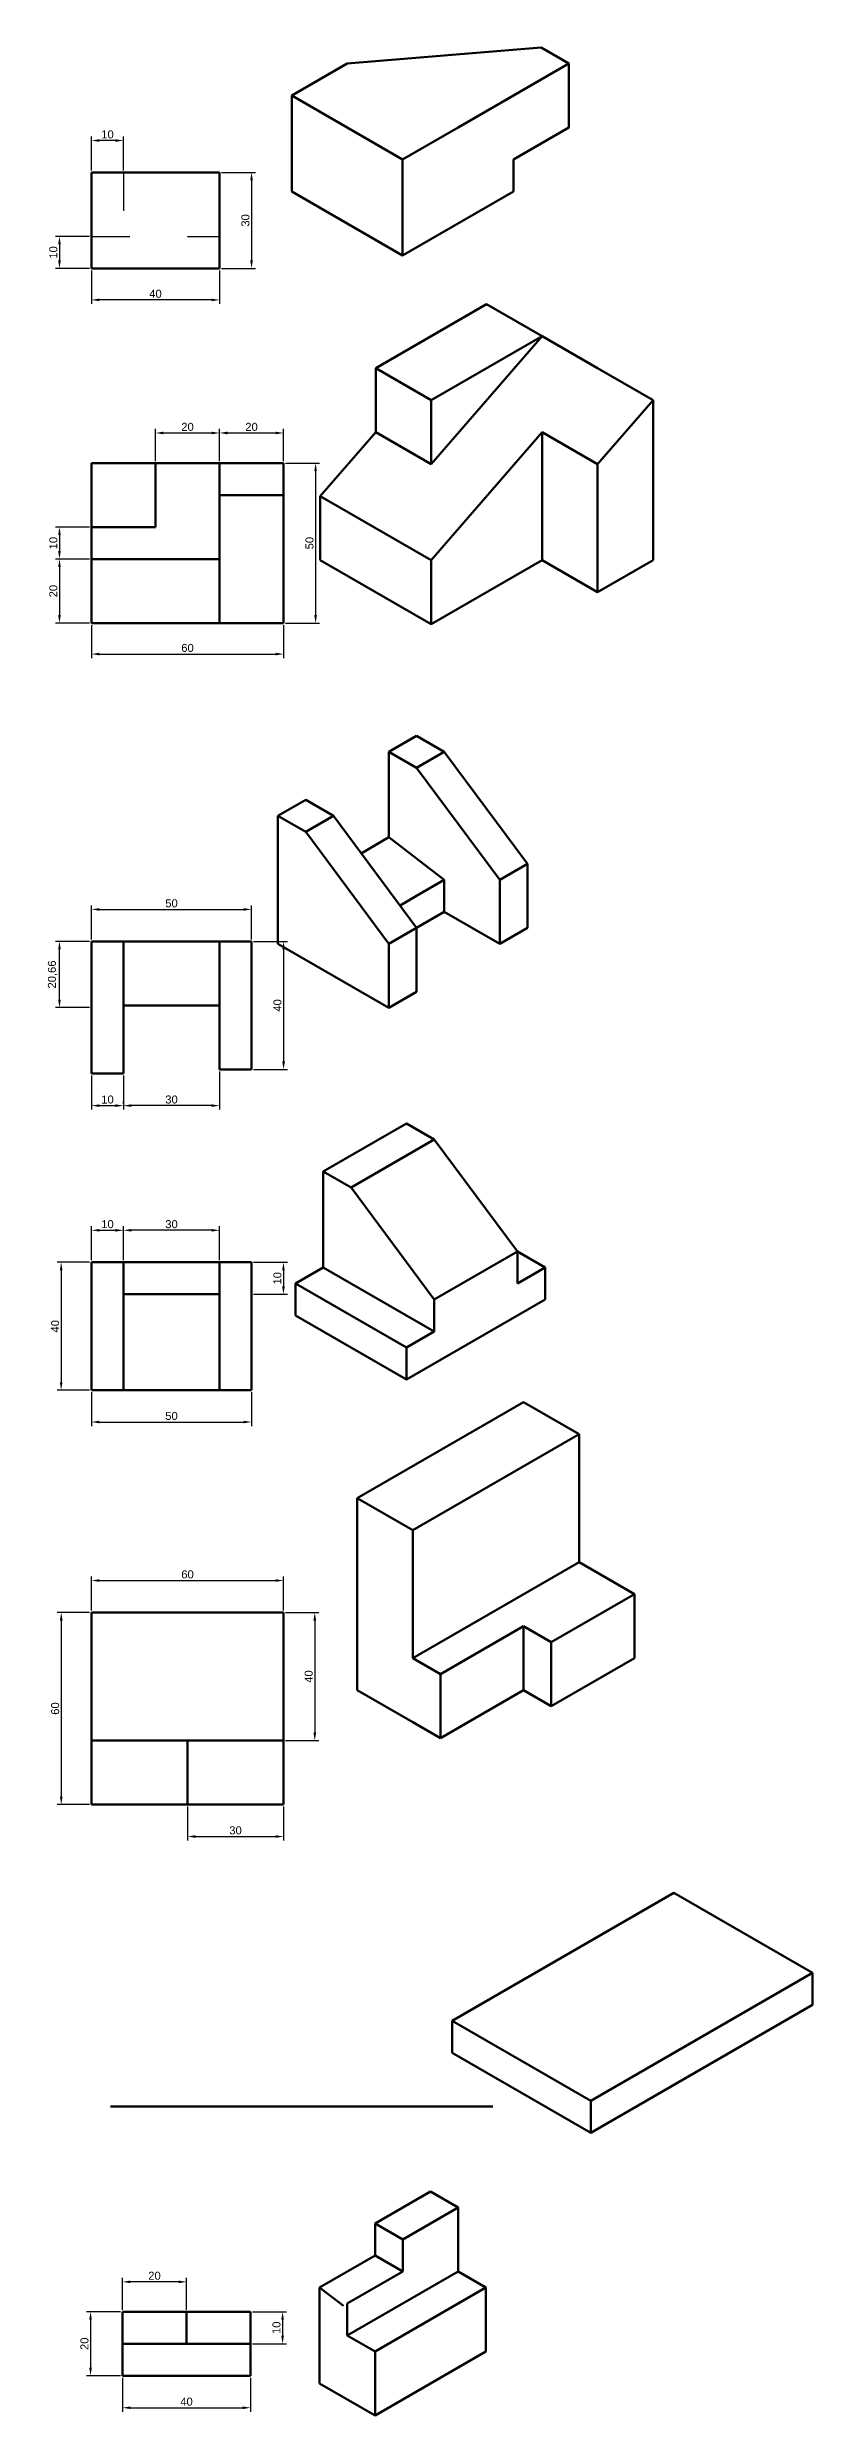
# Model space of a CAD drawing. Header units: millimetres. Extents: x 36 to 362, y 44 to 1470.
# Drawn here: x 36 to 275, y 730 to 1470 of the extents above; entities that cross this region are included whole.
import ezdxf

# ---------------------------------------------------------------- set-up
doc = ezdxf.new("R2010")
doc.units = ezdxf.units.MM
doc.linetypes.add('ACAD_ISO03W100', pattern=[30, 12, -18])
doc.layers.get('0').update_dxf_attribs({"lineweight": 50})
doc.layers.add('cota', color=5, linetype='Continuous', lineweight=25)
doc.layers.add('oculto', color=3, linetype='ACAD_ISO03W100', lineweight=25, plot=False)
doc.styles.get("Standard").update_dxf_attribs({"font": 'arial.ttf'})
doc.dimstyles.new('ISO-25', dxfattribs={"dimtxt": 2.5, "dimasz": 2.5, "dimexe": 1.25, "dimexo": 0.625, "dimtad": 1, "dimtxsty": 'Standard', "dimcen": 2.5, "dimadec": 0, "dimazin": 0, "dimtfac": 1, "dimtmove": 0, "dimatfit": 3, "dimfxl": 1, "dimarcsym": 0})

# ---------------------------------------------------------------- blocks, each defined once
blk = doc.blocks.new('*D36')
at = {"layer": 'cota', "color": 0, "lineweight": -2, "transparency": 16777216}
for p, q in [((58.8, 762.62), (48.2, 762.62)), ((49.45, 760.12), (49.45, 745.12)), ((58.8, 742.62), (48.2, 742.62))]:
    blk.add_line(p, q, dxfattribs=at)
at = {"layer": 'cota', "color": 0, "transparency": 16777216}
for points in [[(49.03, 760.12), (49.86, 760.12), (49.45, 762.62)], [(49.03, 745.12), (49.86, 745.12), (49.45, 742.62)]]:
    blk.add_solid(points, dxfattribs=at)
at = {"layer": 'defpoints', "color": 0, "transparency": 16777216}
for p in [(59.42, 762.62), (49.45, 742.62), (59.42, 742.62)]:
    blk.add_point(p, dxfattribs=at)
at = {"layer": 'cota', "color": 0, "transparency": 16777216, "insert": (47.55, 752.62), "char_height": 2.5, "attachment_point": 5, "rotation": 90}
blk.add_mtext('20', dxfattribs=at)
blk = doc.blocks.new('*D37')
at = {"layer": 'cota', "color": 0, "lineweight": -2, "transparency": 16777216}
for p, q in [((100.05, 762.62), (110.67, 762.62)), ((109.42, 760.12), (109.42, 755.12)), ((100.05, 752.62), (110.67, 752.62))]:
    blk.add_line(p, q, dxfattribs=at)
at = {"layer": 'cota', "color": 0, "transparency": 16777216}
for points in [[(109.01, 760.12), (109.84, 760.12), (109.42, 762.62)], [(109.01, 755.12), (109.84, 755.12), (109.42, 752.62)]]:
    blk.add_solid(points, dxfattribs=at)
at = {"layer": 'defpoints', "color": 0, "transparency": 16777216}
for p in [(99.42, 762.62), (99.42, 752.62), (109.42, 752.62)]:
    blk.add_point(p, dxfattribs=at)
at = {"layer": 'cota', "color": 0, "transparency": 16777216, "insert": (107.52, 757.62), "char_height": 2.5, "attachment_point": 5, "rotation": 90}
blk.add_mtext('10', dxfattribs=at)
blk = doc.blocks.new('*D38')
at = {"layer": 'cota', "color": 0, "lineweight": -2, "transparency": 16777216}
for p, q in [((59.42, 741.99), (59.42, 731.37)), ((99.42, 741.99), (99.42, 731.37)), ((61.92, 732.62), (96.92, 732.62))]:
    blk.add_line(p, q, dxfattribs=at)
at = {"layer": 'cota', "color": 0, "transparency": 16777216}
for points in [[(61.92, 733.04), (61.92, 732.2), (59.42, 732.62)], [(96.92, 733.04), (96.92, 732.2), (99.42, 732.62)]]:
    blk.add_solid(points, dxfattribs=at)
at = {"layer": 'defpoints', "color": 0, "transparency": 16777216}
for p in [(59.42, 742.62), (99.42, 742.62), (99.42, 732.62)]:
    blk.add_point(p, dxfattribs=at)
at = {"layer": 'cota', "color": 0, "transparency": 16777216, "insert": (79.42, 734.52), "char_height": 2.5, "attachment_point": 5}
blk.add_mtext('40', dxfattribs=at)
blk = doc.blocks.new('*D39')
at = {"layer": 'cota', "color": 0, "lineweight": -2, "transparency": 16777216}
for p, q in [((59.42, 763.24), (59.42, 773.21)), ((76.92, 771.96), (61.92, 771.96)), ((79.42, 763.24), (79.42, 773.21))]:
    blk.add_line(p, q, dxfattribs=at)
at = {"layer": 'cota', "color": 0, "transparency": 16777216}
for points in [[(61.92, 772.38), (61.92, 771.55), (59.42, 771.96)], [(76.92, 772.38), (76.92, 771.55), (79.42, 771.96)]]:
    blk.add_solid(points, dxfattribs=at)
at = {"layer": 'defpoints', "color": 0, "transparency": 16777216}
for p in [(59.42, 771.96), (59.42, 762.62), (79.42, 762.62)]:
    blk.add_point(p, dxfattribs=at)
at = {"layer": 'cota', "color": 0, "transparency": 16777216, "insert": (69.42, 773.86), "char_height": 2.5, "attachment_point": 5}
blk.add_mtext('20', dxfattribs=at)
blk = doc.blocks.new('*D40')
at = {"layer": 'cota', "color": 0, "lineweight": -2, "transparency": 16777216}
for p, q in [((49.11, 981.12), (39.05, 981.12)), ((40.3, 978.62), (40.3, 923.62)), ((49.11, 921.12), (39.05, 921.12))]:
    blk.add_line(p, q, dxfattribs=at)
at = {"layer": 'cota', "color": 0, "transparency": 16777216}
for points in [[(39.88, 978.62), (40.71, 978.62), (40.3, 981.12)], [(39.88, 923.62), (40.71, 923.62), (40.3, 921.12)]]:
    blk.add_solid(points, dxfattribs=at)
at = {"layer": 'defpoints', "color": 0, "transparency": 16777216}
for p in [(49.73, 981.12), (40.3, 921.12), (49.73, 921.12)]:
    blk.add_point(p, dxfattribs=at)
at = {"layer": 'cota', "color": 0, "transparency": 16777216, "insert": (38.4, 951.12), "char_height": 2.5, "attachment_point": 5, "rotation": 90}
blk.add_mtext('60', dxfattribs=at)
blk = doc.blocks.new('*D41')
at = {"layer": 'cota', "color": 0, "lineweight": -2, "transparency": 16777216}
for p, q in [((49.73, 981.75), (49.73, 992.37)), ((109.73, 981.75), (109.73, 992.37)), ((52.23, 991.12), (107.23, 991.12))]:
    blk.add_line(p, q, dxfattribs=at)
at = {"layer": 'cota', "color": 0, "transparency": 16777216}
for points in [[(52.23, 991.54), (52.23, 990.71), (49.73, 991.12)], [(107.23, 991.54), (107.23, 990.71), (109.73, 991.12)]]:
    blk.add_solid(points, dxfattribs=at)
at = {"layer": 'defpoints', "color": 0, "transparency": 16777216}
for p in [(109.73, 991.12), (49.73, 981.12), (109.73, 981.12)]:
    blk.add_point(p, dxfattribs=at)
at = {"layer": 'cota', "color": 0, "transparency": 16777216, "insert": (79.73, 993.03), "char_height": 2.5, "attachment_point": 5}
blk.add_mtext('60', dxfattribs=at)
blk = doc.blocks.new('*D42')
at = {"layer": 'cota', "color": 0, "lineweight": -2, "transparency": 16777216}
for p, q in [((110.36, 981.12), (120.73, 981.12)), ((119.48, 978.62), (119.48, 943.62)), ((110.36, 941.12), (120.73, 941.12))]:
    blk.add_line(p, q, dxfattribs=at)
at = {"layer": 'cota', "color": 0, "transparency": 16777216}
for points in [[(119.06, 978.62), (119.9, 978.62), (119.48, 981.12)], [(119.06, 943.62), (119.9, 943.62), (119.48, 941.12)]]:
    blk.add_solid(points, dxfattribs=at)
at = {"layer": 'defpoints', "color": 0, "transparency": 16777216}
for p in [(109.73, 981.12), (109.73, 941.12), (119.48, 941.12)]:
    blk.add_point(p, dxfattribs=at)
at = {"layer": 'cota', "color": 0, "transparency": 16777216, "insert": (117.58, 961.12), "char_height": 2.5, "attachment_point": 5, "rotation": 90}
blk.add_mtext('40', dxfattribs=at)
blk = doc.blocks.new('*D43')
at = {"layer": 'cota', "color": 0, "lineweight": -2, "transparency": 16777216}
for p, q in [((79.73, 920.5), (79.73, 909.87)), ((109.73, 920.5), (109.73, 909.87)), ((82.23, 911.12), (107.23, 911.12))]:
    blk.add_line(p, q, dxfattribs=at)
at = {"layer": 'cota', "color": 0, "transparency": 16777216}
for points in [[(82.23, 911.54), (82.23, 910.71), (79.73, 911.12)], [(107.23, 911.54), (107.23, 910.71), (109.73, 911.12)]]:
    blk.add_solid(points, dxfattribs=at)
at = {"layer": 'defpoints', "color": 0, "transparency": 16777216}
for p in [(79.73, 921.12), (109.73, 921.12), (109.73, 911.12)]:
    blk.add_point(p, dxfattribs=at)
at = {"layer": 'cota', "color": 0, "transparency": 16777216, "insert": (94.73, 913.03), "char_height": 2.5, "attachment_point": 5}
blk.add_mtext('30', dxfattribs=at)
blk = doc.blocks.new('*D44')
at = {"layer": 'cota', "color": 0, "lineweight": -2, "transparency": 16777216}
for p, q in [((49.11, 1090.57), (39.01, 1090.57)), ((40.26, 1088.07), (40.26, 1053.07)), ((49.11, 1050.57), (39.01, 1050.57))]:
    blk.add_line(p, q, dxfattribs=at)
at = {"layer": 'cota', "color": 0, "transparency": 16777216}
for points in [[(39.85, 1088.07), (40.68, 1088.07), (40.26, 1090.57)], [(39.85, 1053.07), (40.68, 1053.07), (40.26, 1050.57)]]:
    blk.add_solid(points, dxfattribs=at)
at = {"layer": 'defpoints', "color": 0, "transparency": 16777216}
for p in [(49.73, 1090.57), (40.26, 1050.57), (49.73, 1050.57)]:
    blk.add_point(p, dxfattribs=at)
at = {"layer": 'cota', "color": 0, "transparency": 16777216, "insert": (38.36, 1070.57), "char_height": 2.5, "attachment_point": 5, "rotation": 90}
blk.add_mtext('40', dxfattribs=at)
blk = doc.blocks.new('*D45')
at = {"layer": 'cota', "color": 0, "lineweight": -2, "transparency": 16777216}
for p, q in [((100.36, 1090.57), (110.95, 1090.57)), ((109.7, 1088.07), (109.7, 1083.07)), ((100.36, 1080.57), (110.95, 1080.57))]:
    blk.add_line(p, q, dxfattribs=at)
at = {"layer": 'cota', "color": 0, "transparency": 16777216}
for points in [[(109.28, 1088.07), (110.11, 1088.07), (109.7, 1090.57)], [(109.28, 1083.07), (110.11, 1083.07), (109.7, 1080.57)]]:
    blk.add_solid(points, dxfattribs=at)
at = {"layer": 'defpoints', "color": 0, "transparency": 16777216}
for p in [(99.73, 1090.57), (99.73, 1080.57), (109.7, 1080.57)]:
    blk.add_point(p, dxfattribs=at)
at = {"layer": 'cota', "color": 0, "transparency": 16777216, "insert": (107.8, 1085.57), "char_height": 2.5, "attachment_point": 5, "rotation": 90}
blk.add_mtext('10', dxfattribs=at)
blk = doc.blocks.new('*D46')
at = {"layer": 'cota', "color": 0, "lineweight": -2, "transparency": 16777216}
for p, q in [((49.73, 1049.95), (49.73, 1039.4)), ((99.73, 1049.95), (99.73, 1039.4)), ((52.23, 1040.65), (97.23, 1040.65))]:
    blk.add_line(p, q, dxfattribs=at)
at = {"layer": 'cota', "color": 0, "transparency": 16777216}
for points in [[(52.23, 1041.06), (52.23, 1040.23), (49.73, 1040.65)], [(97.23, 1041.06), (97.23, 1040.23), (99.73, 1040.65)]]:
    blk.add_solid(points, dxfattribs=at)
at = {"layer": 'defpoints', "color": 0, "transparency": 16777216}
for p in [(49.73, 1050.57), (99.73, 1050.57), (99.73, 1040.65)]:
    blk.add_point(p, dxfattribs=at)
at = {"layer": 'cota', "color": 0, "transparency": 16777216, "insert": (74.73, 1042.55), "char_height": 2.5, "attachment_point": 5}
blk.add_mtext('50', dxfattribs=at)
blk = doc.blocks.new('*D47')
at = {"layer": 'cota', "color": 0, "lineweight": -2, "transparency": 16777216}
for p, q in [((49.73, 1091.2), (49.73, 1101.82)), ((52.23, 1100.57), (57.23, 1100.57)), ((59.73, 1091.2), (59.73, 1101.82))]:
    blk.add_line(p, q, dxfattribs=at)
at = {"layer": 'cota', "color": 0, "transparency": 16777216}
for points in [[(52.23, 1100.98), (52.23, 1100.15), (49.73, 1100.57)], [(57.23, 1100.98), (57.23, 1100.15), (59.73, 1100.57)]]:
    blk.add_solid(points, dxfattribs=at)
at = {"layer": 'defpoints', "color": 0, "transparency": 16777216}
for p in [(59.73, 1100.57), (49.73, 1090.57), (59.73, 1090.57)]:
    blk.add_point(p, dxfattribs=at)
at = {"layer": 'cota', "color": 0, "transparency": 16777216, "insert": (54.73, 1102.47), "char_height": 2.5, "attachment_point": 5}
blk.add_mtext('10', dxfattribs=at)
blk = doc.blocks.new('*D48')
at = {"layer": 'cota', "color": 0, "lineweight": -2, "transparency": 16777216}
for p, q in [((59.73, 1101.19), (59.73, 1101.82)), ((87.23, 1100.57), (62.23, 1100.57)), ((89.73, 1091.2), (89.73, 1101.82))]:
    blk.add_line(p, q, dxfattribs=at)
at = {"layer": 'cota', "color": 0, "transparency": 16777216}
for points in [[(62.23, 1100.98), (62.23, 1100.15), (59.73, 1100.57)], [(87.23, 1100.98), (87.23, 1100.15), (89.73, 1100.57)]]:
    blk.add_solid(points, dxfattribs=at)
at = {"layer": 'defpoints', "color": 0, "transparency": 16777216}
for p in [(59.73, 1100.57), (59.73, 1100.57), (89.73, 1090.57)]:
    blk.add_point(p, dxfattribs=at)
at = {"layer": 'cota', "color": 0, "transparency": 16777216, "insert": (74.73, 1102.47), "char_height": 2.5, "attachment_point": 5}
blk.add_mtext('30', dxfattribs=at)
blk = doc.blocks.new('*D49')
at = {"layer": 'cota', "color": 0, "lineweight": -2, "transparency": 16777216}
for p, q in [((100.36, 1190.83), (110.98, 1190.83)), ((109.73, 1188.33), (109.73, 1153.33)), ((100.36, 1150.83), (110.98, 1150.83))]:
    blk.add_line(p, q, dxfattribs=at)
at = {"layer": 'cota', "color": 0, "transparency": 16777216}
for points in [[(109.32, 1188.33), (110.15, 1188.33), (109.73, 1190.83)], [(109.32, 1153.33), (110.15, 1153.33), (109.73, 1150.83)]]:
    blk.add_solid(points, dxfattribs=at)
at = {"layer": 'defpoints', "color": 0, "transparency": 16777216}
for p in [(99.73, 1190.83), (99.73, 1150.83), (109.73, 1150.83)]:
    blk.add_point(p, dxfattribs=at)
at = {"layer": 'cota', "color": 0, "transparency": 16777216, "insert": (107.83, 1170.83), "char_height": 2.5, "attachment_point": 5, "rotation": 90}
blk.add_mtext('40', dxfattribs=at)
blk = doc.blocks.new('*D50')
at = {"layer": 'cota', "color": 0, "lineweight": -2, "transparency": 16777216}
for p, q in [((49.11, 1190.83), (38.48, 1190.83)), ((39.73, 1172.67), (39.73, 1188.33)), ((49.11, 1170.17), (38.48, 1170.17))]:
    blk.add_line(p, q, dxfattribs=at)
at = {"layer": 'cota', "color": 0, "transparency": 16777216}
for points in [[(39.32, 1188.33), (40.15, 1188.33), (39.73, 1190.83)], [(39.32, 1172.67), (40.15, 1172.67), (39.73, 1170.17)]]:
    blk.add_solid(points, dxfattribs=at)
at = {"layer": 'defpoints', "color": 0, "transparency": 16777216}
for p in [(39.73, 1190.83), (49.73, 1190.83), (49.73, 1170.17)]:
    blk.add_point(p, dxfattribs=at)
at = {"layer": 'cota', "color": 0, "transparency": 16777216, "insert": (37.61, 1180.5), "char_height": 2.5, "attachment_point": 5, "rotation": 90}
blk.add_mtext('20,66', dxfattribs=at)
blk = doc.blocks.new('*D51')
at = {"layer": 'cota', "color": 0, "lineweight": -2, "transparency": 16777216}
for p, q in [((49.73, 1191.46), (49.73, 1202.08)), ((52.23, 1200.83), (97.23, 1200.83)), ((99.73, 1191.46), (99.73, 1202.08))]:
    blk.add_line(p, q, dxfattribs=at)
at = {"layer": 'cota', "color": 0, "transparency": 16777216}
for points in [[(52.23, 1201.25), (52.23, 1200.42), (49.73, 1200.83)], [(97.23, 1201.25), (97.23, 1200.42), (99.73, 1200.83)]]:
    blk.add_solid(points, dxfattribs=at)
at = {"layer": 'defpoints', "color": 0, "transparency": 16777216}
for p in [(99.73, 1200.83), (49.73, 1190.83), (99.73, 1190.83)]:
    blk.add_point(p, dxfattribs=at)
at = {"layer": 'cota', "color": 0, "transparency": 16777216, "insert": (74.73, 1202.73), "char_height": 2.5, "attachment_point": 5}
blk.add_mtext('50', dxfattribs=at)
blk = doc.blocks.new('*D52')
at = {"layer": 'cota', "color": 0, "lineweight": -2, "transparency": 16777216}
for p, q in [((49.73, 1148.89), (49.73, 1138.27)), ((59.73, 1148.89), (59.73, 1138.27)), ((52.23, 1139.52), (57.23, 1139.52))]:
    blk.add_line(p, q, dxfattribs=at)
at = {"layer": 'cota', "color": 0, "transparency": 16777216}
for points in [[(52.23, 1139.93), (52.23, 1139.1), (49.73, 1139.52)], [(57.23, 1139.93), (57.23, 1139.1), (59.73, 1139.52)]]:
    blk.add_solid(points, dxfattribs=at)
at = {"layer": 'defpoints', "color": 0, "transparency": 16777216}
for p in [(49.73, 1149.52), (59.73, 1149.52), (59.73, 1139.52)]:
    blk.add_point(p, dxfattribs=at)
at = {"layer": 'cota', "color": 0, "transparency": 16777216, "insert": (54.73, 1141.42), "char_height": 2.5, "attachment_point": 5}
blk.add_mtext('10', dxfattribs=at)
blk = doc.blocks.new('*D53')
at = {"layer": 'cota', "color": 0, "lineweight": -2, "transparency": 16777216}
for p, q in [((89.73, 1150.21), (89.73, 1138.27)), ((59.73, 1140.14), (59.73, 1140.77)), ((87.23, 1139.52), (62.23, 1139.52))]:
    blk.add_line(p, q, dxfattribs=at)
at = {"layer": 'cota', "color": 0, "transparency": 16777216}
for points in [[(62.23, 1139.93), (62.23, 1139.1), (59.73, 1139.52)], [(87.23, 1139.93), (87.23, 1139.1), (89.73, 1139.52)]]:
    blk.add_solid(points, dxfattribs=at)
at = {"layer": 'defpoints', "color": 0, "transparency": 16777216}
for p in [(89.73, 1150.83), (59.73, 1139.52), (59.73, 1139.52)]:
    blk.add_point(p, dxfattribs=at)
at = {"layer": 'cota', "color": 0, "transparency": 16777216, "insert": (74.73, 1141.42), "char_height": 2.5, "attachment_point": 5}
blk.add_mtext('30', dxfattribs=at)
blk = doc.blocks.new('*D54')
at = {"layer": 'cota', "color": 0, "lineweight": -2, "transparency": 16777216}
for p, q in [((49.73, 1289.67), (49.73, 1279.38)), ((109.73, 1289.67), (109.73, 1279.38)), ((52.23, 1280.63), (107.23, 1280.63))]:
    blk.add_line(p, q, dxfattribs=at)
at = {"layer": 'cota', "color": 0, "transparency": 16777216}
for points in [[(52.23, 1281.05), (52.23, 1280.22), (49.73, 1280.63)], [(107.23, 1281.05), (107.23, 1280.22), (109.73, 1280.63)]]:
    blk.add_solid(points, dxfattribs=at)
at = {"layer": 'defpoints', "color": 0, "transparency": 16777216}
for p in [(49.73, 1290.3), (109.73, 1290.3), (109.73, 1280.63)]:
    blk.add_point(p, dxfattribs=at)
at = {"layer": 'cota', "color": 0, "transparency": 16777216, "insert": (79.73, 1282.54), "char_height": 2.5, "attachment_point": 5}
blk.add_mtext('60', dxfattribs=at)
blk = doc.blocks.new('*D55')
at = {"layer": 'cota', "color": 0, "lineweight": -2, "transparency": 16777216}
for p, q in [((89.73, 1340.92), (89.73, 1350.97)), ((92.23, 1349.72), (107.23, 1349.72)), ((109.73, 1340.92), (109.73, 1350.97))]:
    blk.add_line(p, q, dxfattribs=at)
at = {"layer": 'cota', "color": 0, "transparency": 16777216}
for points in [[(92.23, 1350.14), (92.23, 1349.31), (89.73, 1349.72)], [(107.23, 1350.14), (107.23, 1349.31), (109.73, 1349.72)]]:
    blk.add_solid(points, dxfattribs=at)
at = {"layer": 'defpoints', "color": 0, "transparency": 16777216}
for p in [(109.73, 1349.72), (89.73, 1340.3), (109.73, 1340.3)]:
    blk.add_point(p, dxfattribs=at)
at = {"layer": 'cota', "color": 0, "transparency": 16777216, "insert": (99.73, 1351.62), "char_height": 2.5, "attachment_point": 5}
blk.add_mtext('20', dxfattribs=at)
blk = doc.blocks.new('*D56')
at = {"layer": 'cota', "color": 0, "lineweight": -2, "transparency": 16777216}
for p, q in [((69.73, 1340.92), (69.73, 1350.97)), ((72.23, 1349.72), (87.23, 1349.72)), ((89.73, 1350.35), (89.73, 1350.97))]:
    blk.add_line(p, q, dxfattribs=at)
at = {"layer": 'cota', "color": 0, "transparency": 16777216}
for points in [[(72.23, 1350.14), (72.23, 1349.31), (69.73, 1349.72)], [(87.23, 1350.14), (87.23, 1349.31), (89.73, 1349.72)]]:
    blk.add_solid(points, dxfattribs=at)
at = {"layer": 'defpoints', "color": 0, "transparency": 16777216}
for p in [(89.73, 1349.72), (89.73, 1349.72), (69.73, 1340.3)]:
    blk.add_point(p, dxfattribs=at)
at = {"layer": 'cota', "color": 0, "transparency": 16777216, "insert": (79.73, 1351.62), "char_height": 2.5, "attachment_point": 5}
blk.add_mtext('20', dxfattribs=at)
blk = doc.blocks.new('*D57')
at = {"layer": 'cota', "color": 0, "lineweight": -2, "transparency": 16777216}
for p, q in [((110.36, 1340.3), (120.98, 1340.3)), ((119.73, 1337.8), (119.73, 1292.8)), ((110.36, 1290.3), (120.98, 1290.3))]:
    blk.add_line(p, q, dxfattribs=at)
at = {"layer": 'cota', "color": 0, "transparency": 16777216}
for points in [[(119.32, 1337.8), (120.15, 1337.8), (119.73, 1340.3)], [(119.32, 1292.8), (120.15, 1292.8), (119.73, 1290.3)]]:
    blk.add_solid(points, dxfattribs=at)
at = {"layer": 'defpoints', "color": 0, "transparency": 16777216}
for p in [(109.73, 1340.3), (109.73, 1290.3), (119.73, 1290.3)]:
    blk.add_point(p, dxfattribs=at)
at = {"layer": 'cota', "color": 0, "transparency": 16777216, "insert": (117.83, 1315.3), "char_height": 2.5, "attachment_point": 5, "rotation": 90}
blk.add_mtext('50', dxfattribs=at)
blk = doc.blocks.new('*D58')
at = {"layer": 'cota', "color": 0, "lineweight": -2, "transparency": 16777216}
for p, q in [((49.11, 1310.3), (38.48, 1310.3)), ((39.73, 1307.8), (39.73, 1292.8)), ((49.11, 1290.3), (38.48, 1290.3))]:
    blk.add_line(p, q, dxfattribs=at)
at = {"layer": 'cota', "color": 0, "transparency": 16777216}
for points in [[(39.32, 1307.8), (40.15, 1307.8), (39.73, 1310.3)], [(39.32, 1292.8), (40.15, 1292.8), (39.73, 1290.3)]]:
    blk.add_solid(points, dxfattribs=at)
at = {"layer": 'defpoints', "color": 0, "transparency": 16777216}
for p in [(49.73, 1310.3), (39.73, 1290.3), (49.73, 1290.3)]:
    blk.add_point(p, dxfattribs=at)
at = {"layer": 'cota', "color": 0, "transparency": 16777216, "insert": (37.83, 1300.3), "char_height": 2.5, "attachment_point": 5, "rotation": 90}
blk.add_mtext('20', dxfattribs=at)
blk = doc.blocks.new('*D59')
at = {"layer": 'cota', "color": 0, "lineweight": -2, "transparency": 16777216}
for p, q in [((49.11, 1320.3), (38.48, 1320.3)), ((39.73, 1317.8), (39.73, 1312.8)), ((39.11, 1310.3), (38.48, 1310.3))]:
    blk.add_line(p, q, dxfattribs=at)
at = {"layer": 'cota', "color": 0, "transparency": 16777216}
for points in [[(39.32, 1317.8), (40.15, 1317.8), (39.73, 1320.3)], [(39.32, 1312.8), (40.15, 1312.8), (39.73, 1310.3)]]:
    blk.add_solid(points, dxfattribs=at)
at = {"layer": 'defpoints', "color": 0, "transparency": 16777216}
for p in [(49.73, 1320.3), (39.73, 1310.3), (39.73, 1310.3)]:
    blk.add_point(p, dxfattribs=at)
at = {"layer": 'cota', "color": 0, "transparency": 16777216, "insert": (37.83, 1315.3), "char_height": 2.5, "attachment_point": 5, "rotation": 90}
blk.add_mtext('10', dxfattribs=at)
blk = doc.blocks.new('*D60')
at = {"layer": 'cota', "color": 0, "lineweight": -2, "transparency": 16777216}
for p, q in [((90.36, 1431.14), (100.98, 1431.14)), ((99.73, 1428.64), (99.73, 1403.64)), ((90.36, 1401.14), (100.98, 1401.14))]:
    blk.add_line(p, q, dxfattribs=at)
at = {"layer": 'cota', "color": 0, "transparency": 16777216}
for points in [[(99.32, 1428.64), (100.15, 1428.64), (99.73, 1431.14)], [(99.32, 1403.64), (100.15, 1403.64), (99.73, 1401.14)]]:
    blk.add_solid(points, dxfattribs=at)
at = {"layer": 'defpoints', "color": 0, "transparency": 16777216}
for p in [(89.73, 1431.14), (89.73, 1401.14), (99.73, 1401.14)]:
    blk.add_point(p, dxfattribs=at)
at = {"layer": 'cota', "color": 0, "transparency": 16777216, "insert": (97.83, 1416.14), "char_height": 2.5, "attachment_point": 5, "rotation": 90}
blk.add_mtext('30', dxfattribs=at)
blk = doc.blocks.new('*D61')
at = {"layer": 'cota', "color": 0, "lineweight": -2, "transparency": 16777216}
for p, q in [((49.11, 1411.14), (38.49, 1411.14)), ((39.74, 1408.64), (39.74, 1403.64)), ((49.11, 1401.14), (38.49, 1401.14))]:
    blk.add_line(p, q, dxfattribs=at)
at = {"layer": 'cota', "color": 0, "transparency": 16777216}
for points in [[(39.32, 1408.64), (40.16, 1408.64), (39.74, 1411.14)], [(39.32, 1403.64), (40.16, 1403.64), (39.74, 1401.14)]]:
    blk.add_solid(points, dxfattribs=at)
at = {"layer": 'defpoints', "color": 0, "transparency": 16777216}
for p in [(49.73, 1411.14), (39.74, 1401.14), (49.73, 1401.14)]:
    blk.add_point(p, dxfattribs=at)
at = {"layer": 'cota', "color": 0, "transparency": 16777216, "insert": (37.84, 1406.14), "char_height": 2.5, "attachment_point": 5, "rotation": 90}
blk.add_mtext('10', dxfattribs=at)
blk = doc.blocks.new('*D62')
at = {"layer": 'cota', "color": 0, "lineweight": -2, "transparency": 16777216}
for p, q in [((49.73, 1431.76), (49.73, 1442.36)), ((57.23, 1441.11), (52.23, 1441.11)), ((59.73, 1431.76), (59.73, 1442.36))]:
    blk.add_line(p, q, dxfattribs=at)
at = {"layer": 'cota', "color": 0, "transparency": 16777216}
for points in [[(52.23, 1441.52), (52.23, 1440.69), (49.73, 1441.11)], [(57.23, 1441.52), (57.23, 1440.69), (59.73, 1441.11)]]:
    blk.add_solid(points, dxfattribs=at)
at = {"layer": 'defpoints', "color": 0, "transparency": 16777216}
for p in [(49.73, 1441.11), (49.73, 1431.14), (59.73, 1431.14)]:
    blk.add_point(p, dxfattribs=at)
at = {"layer": 'cota', "color": 0, "transparency": 16777216, "insert": (54.73, 1443.01), "char_height": 2.5, "attachment_point": 5}
blk.add_mtext('10', dxfattribs=at)
blk = doc.blocks.new('*D63')
at = {"layer": 'cota', "color": 0, "lineweight": -2, "transparency": 16777216}
for p, q in [((49.73, 1400.51), (49.73, 1390.06)), ((89.73, 1400.51), (89.73, 1390.06)), ((87.23, 1391.31), (52.23, 1391.31))]:
    blk.add_line(p, q, dxfattribs=at)
at = {"layer": 'cota', "color": 0, "transparency": 16777216}
for points in [[(52.23, 1391.72), (52.23, 1390.89), (49.73, 1391.31)], [(87.23, 1391.72), (87.23, 1390.89), (89.73, 1391.31)]]:
    blk.add_solid(points, dxfattribs=at)
at = {"layer": 'defpoints', "color": 0, "transparency": 16777216}
for p in [(49.73, 1401.14), (89.73, 1401.14), (49.73, 1391.31)]:
    blk.add_point(p, dxfattribs=at)
at = {"layer": 'cota', "color": 0, "transparency": 16777216, "insert": (69.73, 1393.21), "char_height": 2.5, "attachment_point": 5}
blk.add_mtext('40', dxfattribs=at)

msp = doc.modelspace()

# ---------------------------------------------------------------- linework, layer by layer
for p, q in [((190.218, 1470.219), (129.596, 1465.219)), ((198.878, 1465.219), (190.218, 1470.219)), ((129.596, 1465.219), (112.276, 1455.219)), ((164.237, 1445.219), (198.878, 1465.219)), ((198.878, 1465.219), (198.878, 1445.219)), ((112.276, 1425.219), (112.276, 1455.219)), ((112.276, 1455.219), (146.917, 1435.219)), ((164.237, 1445.219), (146.917, 1435.219)), ((181.558, 1435.219), (198.878, 1445.219)), ((49.733, 1411.137), (49.733, 1431.137)), ((49.733, 1431.137), (79.733, 1431.137)), ((89.733, 1431.137), (79.733, 1431.137)), ((89.733, 1401.137), (89.733, 1431.137)), ((146.917, 1435.219), (146.917, 1405.219)), ((181.558, 1425.219), (181.558, 1435.219)), ((146.917, 1405.219), (112.276, 1425.219)), ((146.917, 1405.219), (181.558, 1425.219)), ((49.733, 1401.137), (49.733, 1411.137)), ((49.733, 1401.137), (89.733, 1401.137)), ((173.164, 1389.975), (138.523, 1369.975)), ((190.484, 1379.975), (173.164, 1389.975)), ((155.843, 1359.975), (190.484, 1379.975)), ((155.843, 1339.975), (190.484, 1379.975)), ((207.805, 1369.975), (190.484, 1379.975)), ((138.523, 1369.975), (155.843, 1359.975)), ((138.523, 1369.975), (138.523, 1349.975)), ((225.125, 1359.975), (207.805, 1369.975)), ((155.843, 1359.975), (155.843, 1339.975)), ((225.125, 1359.975), (207.805, 1339.975)), ((225.125, 1309.975), (225.125, 1359.975)), ((138.523, 1349.975), (121.202, 1329.975)), ((155.843, 1339.975), (138.523, 1349.975)), ((190.484, 1349.975), (155.843, 1309.975)), ((207.805, 1339.975), (190.484, 1349.975)), ((190.484, 1349.975), (190.484, 1309.975)), ((190.484, 1349.975), (190.484, 1349.975)), ((49.733, 1290.297), (49.733, 1340.297)), ((49.733, 1340.297), (109.733, 1340.297)), ((69.733, 1320.297), (69.733, 1340.297)), ((89.733, 1330.297), (89.733, 1340.297)), ((109.733, 1340.297), (109.733, 1330.297)), ((207.805, 1299.975), (207.805, 1339.975)), ((109.733, 1330.297), (89.733, 1330.297)), ((89.733, 1330.297), (89.733, 1290.297)), ((109.733, 1290.297), (109.733, 1330.297)), ((121.202, 1309.975), (121.202, 1329.975)), ((155.843, 1309.975), (121.202, 1329.975)), ((69.733, 1320.297), (49.733, 1320.297)), ((89.733, 1310.297), (49.733, 1310.297)), ((89.733, 1290.297), (89.733, 1310.297)), ((121.202, 1309.975), (155.843, 1289.975)), ((155.843, 1289.975), (190.484, 1309.975)), ((155.843, 1289.975), (155.843, 1309.975)), ((190.484, 1309.975), (207.805, 1299.975)), ((207.805, 1299.975), (225.125, 1309.975)), ((49.733, 1290.297), (89.733, 1290.297)), ((89.733, 1290.297), (109.733, 1290.297)), ((142.618, 1250.052), (151.278, 1255.052)), ((151.278, 1255.052), (159.939, 1250.052)), ((142.618, 1223.385), (142.618, 1250.052)), ((151.278, 1245.052), (142.618, 1250.052)), ((159.939, 1250.052), (151.278, 1245.052)), ((151.278, 1245.052), (177.259, 1210.052)), ((159.939, 1250.052), (185.919, 1215.052)), ((107.977, 1230.052), (116.637, 1235.052)), ((107.977, 1190.052), (107.977, 1230.052)), ((107.977, 1230.052), (116.637, 1225.052)), ((125.298, 1230.052), (116.637, 1235.052)), ((116.637, 1225.052), (125.298, 1230.052)), ((125.298, 1230.052), (151.278, 1195.052)), ((116.637, 1225.052), (142.618, 1190.052)), ((142.618, 1223.385), (133.98, 1218.356)), ((159.939, 1210.052), (142.618, 1223.385)), ((177.259, 1210.052), (185.919, 1215.052)), ((185.919, 1215.052), (185.919, 1195.052)), ((151.278, 1205.052), (159.939, 1210.052)), ((159.939, 1210.052), (159.939, 1200.052)), ((177.259, 1190.052), (177.259, 1210.052)), ((151.278, 1205.052), (146.099, 1202.029)), ((159.939, 1200.052), (151.278, 1195.052)), ((177.259, 1190.052), (159.939, 1200.052)), ((151.278, 1195.052), (142.618, 1190.052)), ((151.278, 1175.052), (151.278, 1195.052)), ((185.919, 1195.052), (177.259, 1190.052)), ((49.733, 1149.518), (49.733, 1190.832)), ((59.733, 1190.832), (49.733, 1190.832)), ((59.733, 1190.832), (99.733, 1190.832)), ((59.733, 1170.832), (59.733, 1190.832)), ((89.733, 1170.832), (89.733, 1190.832)), ((99.733, 1190.832), (99.733, 1150.832)), ((142.618, 1170.052), (107.977, 1190.052)), ((142.618, 1190.052), (142.618, 1170.052)), ((89.733, 1170.832), (59.733, 1170.832)), ((59.733, 1170.832), (59.733, 1149.518)), ((89.733, 1150.832), (89.733, 1170.832)), ((142.618, 1170.052), (151.278, 1175.052)), ((59.733, 1149.518), (49.733, 1149.518)), ((99.733, 1150.832), (89.733, 1150.832)), ((122.148, 1118.987), (148.129, 1133.987)), ((156.789, 1128.987), (148.129, 1133.987)), ((130.808, 1113.987), (156.789, 1128.987)), ((156.789, 1128.987), (182.77, 1093.987)), ((122.148, 1098.987), (122.148, 1118.987)), ((122.148, 1118.987), (130.808, 1113.987)), ((130.808, 1113.987), (156.789, 1078.987)), ((122.148, 1088.987), (122.148, 1098.987)), ((49.733, 1050.571), (49.733, 1090.571)), ((49.733, 1090.571), (59.733, 1090.571)), ((59.733, 1090.571), (59.733, 1050.571)), ((59.733, 1090.571), (89.733, 1090.571)), ((99.733, 1090.571), (89.733, 1090.571)), ((89.733, 1090.571), (89.733, 1050.571)), ((99.733, 1050.571), (99.733, 1090.571)), ((122.148, 1088.987), (113.488, 1083.987)), ((156.789, 1068.987), (122.148, 1088.987)), ((182.77, 1093.987), (156.789, 1078.987)), ((182.77, 1083.987), (182.77, 1093.987)), ((191.43, 1088.987), (182.77, 1093.987)), ((191.43, 1088.987), (182.77, 1083.987)), ((191.43, 1078.987), (191.43, 1088.987)), ((59.733, 1080.571), (89.733, 1080.571)), ((113.488, 1073.987), (113.488, 1083.987)), ((113.488, 1083.987), (148.129, 1063.987)), ((148.129, 1053.987), (113.488, 1073.987)), ((148.129, 1053.987), (191.43, 1078.987)), ((156.789, 1078.987), (156.789, 1068.987)), ((156.789, 1068.987), (148.129, 1063.987)), ((148.129, 1063.987), (148.129, 1053.987)), ((49.733, 1050.571), (99.733, 1050.571)), ((184.696, 1046.847), (132.734, 1016.847)), ((202.016, 1036.847), (184.696, 1046.847)), ((150.055, 1006.847), (202.016, 1036.847)), ((202.016, 1036.847), (202.016, 996.847)), ((132.734, 956.847), (132.734, 1016.847)), ((132.734, 1016.847), (150.055, 1006.847)), ((150.055, 966.847), (150.055, 1006.847)), ((150.055, 966.847), (202.016, 996.847)), ((202.016, 996.847), (219.337, 986.847)), ((219.337, 986.847), (193.356, 971.847)), ((219.337, 966.847), (219.337, 986.847)), ((49.733, 921.124), (49.733, 981.124)), ((49.733, 981.124), (109.733, 981.124)), ((109.733, 981.124), (109.733, 921.124)), ((158.715, 961.847), (184.696, 976.847)), ((184.696, 956.847), (184.696, 976.847)), ((184.696, 976.847), (193.356, 971.847)), ((193.356, 971.847), (193.356, 951.847)), ((158.715, 961.847), (150.055, 966.847)), ((193.356, 951.847), (219.337, 966.847)), ((150.055, 946.847), (132.734, 956.847)), ((158.715, 941.847), (158.715, 961.847)), ((158.715, 941.847), (184.696, 956.847)), ((193.356, 951.847), (184.696, 956.847)), ((79.733, 941.124), (49.733, 941.124)), ((79.733, 921.124), (79.733, 941.124)), ((79.733, 941.124), (109.733, 941.124)), ((150.055, 946.847), (158.715, 941.847)), ((49.733, 921.124), (79.733, 921.124)), ((109.733, 921.124), (79.733, 921.124)), ((231.668, 893.493), (162.386, 853.493)), ((274.97, 868.493), (231.668, 893.493)), ((274.97, 868.493), (205.688, 828.493)), ((274.97, 858.493), (274.97, 868.493)), ((205.688, 818.493), (274.97, 858.493)), ((162.386, 843.493), (162.386, 853.493)), ((162.386, 853.493), (205.688, 828.493)), ((205.688, 818.493), (162.386, 843.493)), ((55.672, 826.727), (175.062, 826.727)), ((205.688, 828.493), (205.688, 818.493)), ((155.62, 800.16), (138.3, 790.16)), ((164.28, 795.16), (155.62, 800.16)), ((146.96, 785.16), (164.28, 795.16)), ((164.28, 775.16), (164.28, 795.16)), ((138.3, 790.16), (146.96, 785.16)), ((138.3, 780.16), (138.3, 790.16)), ((146.96, 785.16), (146.96, 775.16)), ((138.3, 780.16), (120.979, 770.16)), ((146.96, 775.16), (138.3, 780.16)), ((120.979, 740.16), (120.979, 770.16)), ((128.437, 764.466), (120.979, 770.16)), ((164.28, 775.16), (129.639, 755.16)), ((146.96, 775.16), (129.639, 765.16)), ((172.941, 770.16), (138.3, 750.16)), ((172.941, 770.16), (164.28, 775.16)), ((172.941, 750.16), (172.941, 770.16)), ((59.424, 752.615), (59.424, 762.615)), ((59.424, 762.615), (79.424, 762.615)), ((79.424, 762.615), (79.424, 752.615)), ((79.424, 762.615), (99.424, 762.615)), ((99.424, 762.615), (99.424, 752.615)), ((128.437, 764.466), (128.437, 764.466)), ((129.639, 765.16), (129.639, 755.16)), ((129.639, 755.16), (138.3, 750.16)), ((99.424, 752.615), (59.424, 752.615)), ((59.424, 752.615), (59.424, 742.615)), ((99.424, 742.615), (99.424, 752.615)), ((138.3, 730.16), (172.941, 750.16)), ((138.3, 750.16), (138.3, 730.16)), ((59.424, 742.615), (99.424, 742.615)), ((138.3, 730.16), (120.979, 740.16))]:
    msp.add_line(p, q)
at = {"layer": 'oculto'}
for p, q in [((59.733, 1431.137), (59.733, 1401.137)), ((49.733, 1411.137), (89.733, 1411.137))]:
    msp.add_line(p, q, dxfattribs=at)

# ---------------------------------------------------------------- dimensions: what is measured, and where the dimension line sits
at = {"layer": 'cota'}
for base, p1, p2, picture, middle in [((49.733, 1441.106), (59.733, 1431.137), (49.733, 1431.137), '*D62', (54.733, 1443.008)), ((49.733, 1391.308), (89.733, 1401.137), (49.733, 1401.137), '*D63', (69.733, 1393.209)), ((89.733, 1349.722), (69.733, 1340.297), (89.733, 1349.722), '*D56', (79.733, 1351.624)), ((109.733, 1349.722), (89.733, 1340.297), (109.733, 1340.297), '*D55', (99.733, 1351.624)), ((109.733, 1280.635), (49.733, 1290.297), (109.733, 1290.297), '*D54', (79.733, 1282.536)), ((99.733, 1200.832), (49.733, 1190.832), (99.733, 1190.832), '*D51', (74.733, 1202.734)), ((59.733, 1139.518), (49.733, 1149.518), (59.733, 1149.518), '*D52', (54.733, 1141.419)), ((59.733, 1139.518), (89.733, 1150.832), (59.733, 1139.518), '*D53', (74.733, 1141.42)), ((59.733, 1100.568), (49.733, 1090.571), (59.733, 1090.571), '*D47', (54.733, 1102.469)), ((59.733, 1100.568), (89.733, 1090.571), (59.733, 1100.568), '*D48', (74.733, 1102.47)), ((99.733, 1040.647), (49.733, 1050.571), (99.733, 1050.571), '*D46', (74.733, 1042.548)), ((109.733, 991.124), (49.733, 981.124), (109.733, 981.124), '*D41', (79.733, 993.026)), ((109.733, 911.124), (79.733, 921.124), (109.733, 921.124), '*D43', (94.733, 913.027)), ((59.424, 771.962), (79.424, 762.615), (59.424, 762.615), '*D39', (69.424, 773.863)), ((99.424, 732.619), (59.424, 742.615), (99.424, 742.615), '*D38', (79.424, 734.521))]:
    dim = msp.add_linear_dim(base=base, p1=p1, p2=p2, dimstyle='ISO-25', dxfattribs=at)
    dim.commit()
    dim.dimension.update_dxf_attribs({"geometry": picture, "text_midpoint": middle})
for base, p1, p2, picture, middle in [((99.733, 1401.137), (89.733, 1431.137), (89.733, 1401.137), '*D60', (97.831, 1416.137)), ((39.741, 1401.137), (49.733, 1411.137), (49.733, 1401.137), '*D61', (37.84, 1406.137)), ((119.733, 1290.297), (109.733, 1340.297), (109.733, 1290.297), '*D57', (117.832, 1315.297)), ((39.733, 1310.297), (49.733, 1320.297), (39.733, 1310.297), '*D59', (37.832, 1315.297)), ((39.733, 1290.297), (49.733, 1310.297), (49.733, 1290.297), '*D58', (37.832, 1300.297)), ((39.733, 1190.832), (49.733, 1170.175), (49.733, 1190.832), '*D50', (37.606, 1180.504)), ((109.733, 1150.832), (99.733, 1190.832), (99.733, 1150.832), '*D49', (107.832, 1170.832)), ((40.264, 1050.571), (49.733, 1090.571), (49.733, 1050.571), '*D44', (38.363, 1070.571)), ((109.698, 1080.571), (99.733, 1090.571), (99.733, 1080.571), '*D45', (107.796, 1085.571)), ((40.298, 921.124), (49.733, 981.124), (49.733, 921.124), '*D40', (38.396, 951.124)), ((119.479, 941.124), (109.733, 981.124), (109.733, 941.124), '*D42', (117.578, 961.124)), ((49.448, 742.615), (59.424, 762.615), (59.424, 742.615), '*D36', (47.547, 752.615)), ((109.424, 752.615), (99.424, 762.615), (99.424, 752.615), '*D37', (107.522, 757.615))]:
    dim = msp.add_linear_dim(base=base, p1=p1, p2=p2, angle=90, dimstyle='ISO-25', dxfattribs=at)
    dim.commit()
    dim.dimension.update_dxf_attribs({"geometry": picture, "text_midpoint": middle})

doc.saveas('drawing.dxf')
